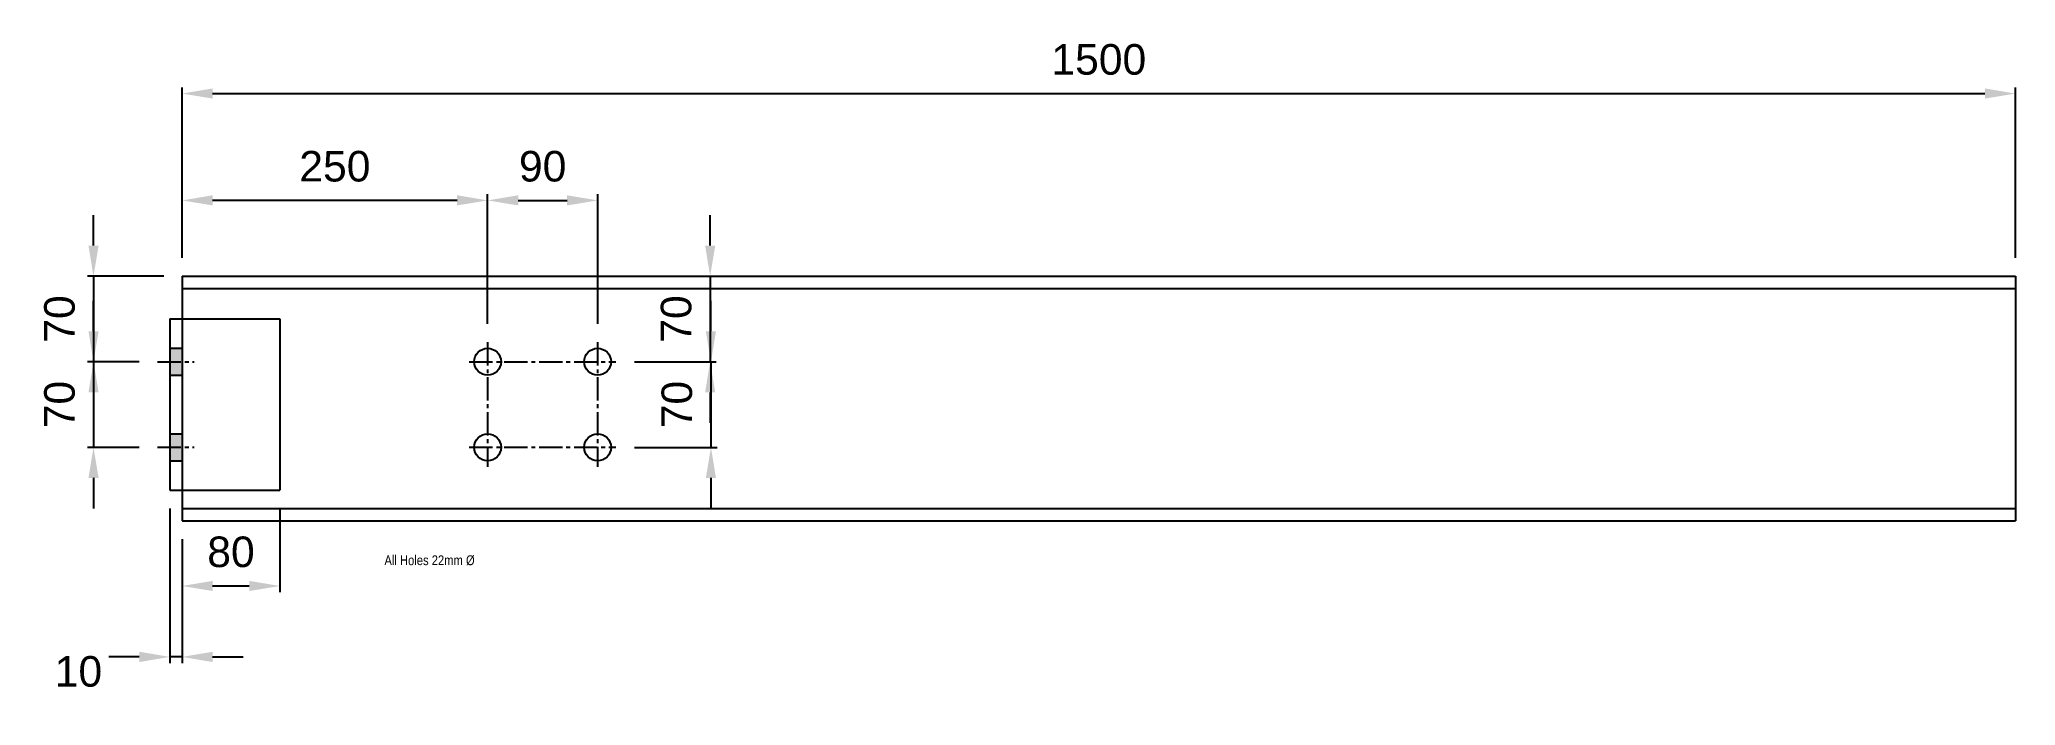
# Model space of a CAD drawing. Header units: millimetres. Extents: x 436 to 2052, y -19 to 526.
import ezdxf

# ---------------------------------------------------------------- set-up
doc = ezdxf.new("R2010")
doc.units = ezdxf.units.MM
doc.linetypes.add('CENTER2', pattern=[28.575, 19.05, -3.175, 3.175, -3.175])
doc.layers.add('Dimensions', color=7, linetype='Continuous')
doc.styles.add('Annotative', font='arial.ttf')
doc.styles.get("Standard").update_dxf_attribs({"font": 'ARIALN.TTF', "height": 8})
doc.dimstyles.new('ISO-25', dxfattribs={"dimtxt": 25, "dimasz": 25, "dimexe": 5, "dimexo": 15, "dimgap": 15, "dimtad": 1, "dimtoh": 1, "dimdec": 1, "dimdsep": 46, "dimtxsty": 'Annotative', "dimcen": 15, "dimclrd": 1, "dimclre": 1, "dimadec": 0, "dimazin": 0, "dimtfac": 1, "dimtdec": 1, "dimtmove": 0, "dimatfit": 3, "dimfxl": 1, "dimlwd": -1, "dimlwe": -1, "dimarcsym": 0})

# ---------------------------------------------------------------- blocks, each defined once
blk = doc.blocks.new('*D1')
at = {"layer": 'Defpoints', "color": 0, "transparency": 16777216}
for p in [(2052.4, 481.9), (552.4, 332.5), (2052.4, 332.5)]:
    blk.add_point(p, dxfattribs=at)
at = {"layer": 'Dimensions', "color": 1, "transparency": 16777216}
for p, q in [((552.4, 347.5), (552.4, 486.9)), ((2052.4, 347.5), (2052.4, 486.9)), ((577.4, 481.9), (2027.4, 481.9))]:
    blk.add_line(p, q, dxfattribs=at)
for points in [[(577.4, 486.1), (577.4, 477.8), (552.4, 481.9)], [(2027.4, 486.1), (2027.4, 477.8), (2052.4, 481.9)]]:
    blk.add_solid(points, dxfattribs=at)
at = {"layer": 'Dimensions', "color": 0, "transparency": 16777216, "insert": (1302.4, 509.7), "char_height": 25, "attachment_point": 5, "style": 'Annotative'}
blk.add_mtext('1500', dxfattribs=at)
blk = doc.blocks.new('*D2')
at = {"layer": 'Defpoints', "color": 0, "transparency": 16777216}
for p in [(552.4, 332.5), (479.9, 262.5), (532.4, 262.5)]:
    blk.add_point(p, dxfattribs=at)
at = {"layer": 'Dimensions', "color": 1, "transparency": 16777216}
for p, q in [((479.9, 357.5), (479.9, 382.5)), ((537.4, 332.5), (474.9, 332.5)), ((479.9, 332.5), (479.9, 262.5)), ((517.4, 262.5), (474.9, 262.5)), ((479.9, 237.5), (479.9, 212.5))]:
    blk.add_line(p, q, dxfattribs=at)
for points in [[(475.8, 357.5), (484.1, 357.5), (479.9, 332.5)], [(475.8, 237.5), (484.1, 237.5), (479.9, 262.5)]]:
    blk.add_solid(points, dxfattribs=at)
at = {"layer": 'Dimensions', "color": 0, "transparency": 16777216, "insert": (452.2, 297.5), "char_height": 25, "attachment_point": 5, "rotation": 90, "style": 'Annotative'}
blk.add_mtext('70', dxfattribs=at)
blk = doc.blocks.new('*D3')
at = {"layer": 'Defpoints', "color": 0, "transparency": 16777216}
for p in [(532.4, 262.5), (479.9, 192.5), (532.4, 192.5)]:
    blk.add_point(p, dxfattribs=at)
at = {"layer": 'Dimensions', "color": 1, "transparency": 16777216}
for p, q in [((479.9, 287.5), (479.9, 312.5)), ((517.4, 262.5), (474.9, 262.5)), ((479.9, 262.5), (479.9, 192.5)), ((517.4, 192.5), (474.9, 192.5)), ((479.9, 167.5), (479.9, 142.5))]:
    blk.add_line(p, q, dxfattribs=at)
for points in [[(475.8, 287.5), (484.1, 287.5), (479.9, 262.5)], [(475.8, 167.5), (484.1, 167.5), (479.9, 192.5)]]:
    blk.add_solid(points, dxfattribs=at)
at = {"layer": 'Dimensions', "color": 0, "transparency": 16777216, "insert": (452.2, 227.5), "char_height": 25, "attachment_point": 5, "rotation": 90, "style": 'Annotative'}
blk.add_mtext('70', dxfattribs=at)
blk = doc.blocks.new('*D4')
at = {"layer": 'Defpoints', "color": 0, "transparency": 16777216}
for p in [(632.4, 157.5), (552.4, 132.5), (552.4, 79.1)]:
    blk.add_point(p, dxfattribs=at)
at = {"layer": 'Dimensions', "color": 1, "transparency": 16777216}
for p, q in [((632.4, 142.5), (632.4, 74.1)), ((552.4, 117.5), (552.4, 74.1)), ((607.4, 79.1), (577.4, 79.1))]:
    blk.add_line(p, q, dxfattribs=at)
for points in [[(577.4, 83.3), (577.4, 75), (552.4, 79.1)], [(607.4, 83.3), (607.4, 75), (632.4, 79.1)]]:
    blk.add_solid(points, dxfattribs=at)
at = {"layer": 'Dimensions', "color": 0, "transparency": 16777216, "insert": (592.4, 106.9), "char_height": 25, "attachment_point": 5, "style": 'Annotative'}
blk.add_mtext('80', dxfattribs=at)
blk = doc.blocks.new('*D5')
at = {"layer": 'Defpoints', "color": 0, "transparency": 16777216}
for p in [(542.4, 157.5), (552.4, 132.5), (542.4, 21.1)]:
    blk.add_point(p, dxfattribs=at)
at = {"layer": 'Dimensions', "color": 1, "transparency": 16777216}
for p, q in [((542.4, 142.5), (542.4, 16.1)), ((552.4, 117.5), (552.4, 16.1)), ((517.4, 21.1), (492.4, 21.1)), ((552.4, 21.1), (542.4, 21.1)), ((577.4, 21.1), (602.4, 21.1))]:
    blk.add_line(p, q, dxfattribs=at)
for points in [[(517.4, 25.3), (517.4, 16.9), (542.4, 21.1)], [(577.4, 25.3), (577.4, 16.9), (552.4, 21.1)]]:
    blk.add_solid(points, dxfattribs=at)
at = {"layer": 'Dimensions', "color": 0, "transparency": 16777216, "insert": (467.6, 9.1), "char_height": 25, "attachment_point": 5, "style": 'Annotative'}
blk.add_mtext('10', dxfattribs=at)
blk = doc.blocks.new('*D6')
at = {"layer": 'Defpoints', "color": 0, "transparency": 16777216}
for p in [(892.4, 394.5), (802.4, 278.5), (892.4, 278.5)]:
    blk.add_point(p, dxfattribs=at)
at = {"layer": 'Dimensions', "color": 1, "transparency": 16777216}
for p, q in [((802.4, 293.5), (802.4, 399.5)), ((827.4, 394.5), (867.4, 394.5)), ((892.4, 293.5), (892.4, 399.5))]:
    blk.add_line(p, q, dxfattribs=at)
for points in [[(827.4, 398.7), (827.4, 390.4), (802.4, 394.5)], [(867.4, 398.7), (867.4, 390.4), (892.4, 394.5)]]:
    blk.add_solid(points, dxfattribs=at)
at = {"layer": 'Dimensions', "color": 0, "transparency": 16777216, "insert": (847.4, 422.3), "char_height": 25, "attachment_point": 5, "style": 'Annotative'}
blk.add_mtext('90', dxfattribs=at)
blk = doc.blocks.new('*D7')
at = {"layer": 'Defpoints', "color": 0, "transparency": 16777216}
for p in [(855.3, 332.5), (907.4, 262.5), (984.4, 262.5)]:
    blk.add_point(p, dxfattribs=at)
at = {"layer": 'Dimensions', "color": 1, "transparency": 16777216}
for p, q in [((984.4, 357.5), (984.4, 382.5)), ((984.4, 332.5), (984.4, 262.5)), ((922.4, 262.5), (989.4, 262.5)), ((984.4, 237.5), (984.4, 212.5))]:
    blk.add_line(p, q, dxfattribs=at)
for points in [[(980.3, 357.5), (988.6, 357.5), (984.4, 332.5)], [(980.3, 237.5), (988.6, 237.5), (984.4, 262.5)]]:
    blk.add_solid(points, dxfattribs=at)
at = {"layer": 'Dimensions', "color": 0, "transparency": 16777216, "insert": (956.7, 297.5), "char_height": 25, "attachment_point": 5, "rotation": 90, "style": 'Annotative'}
blk.add_mtext('70', dxfattribs=at)
blk = doc.blocks.new('*D8')
at = {"layer": 'Defpoints', "color": 0, "transparency": 16777216}
for p in [(907.4, 262.5), (907.4, 192.5), (985.1, 192.5)]:
    blk.add_point(p, dxfattribs=at)
at = {"layer": 'Dimensions', "color": 1, "transparency": 16777216}
for p, q in [((985.1, 287.5), (985.1, 312.5)), ((985.1, 262.5), (985.1, 192.5)), ((922.4, 192.5), (990.1, 192.5)), ((985.1, 167.5), (985.1, 142.5))]:
    blk.add_line(p, q, dxfattribs=at)
for points in [[(980.9, 287.5), (989.2, 287.5), (985.1, 262.5)], [(980.9, 167.5), (989.2, 167.5), (985.1, 192.5)]]:
    blk.add_solid(points, dxfattribs=at)
at = {"layer": 'Dimensions', "color": 0, "transparency": 16777216, "insert": (957.3, 227.5), "char_height": 25, "attachment_point": 5, "rotation": 90, "style": 'Annotative'}
blk.add_mtext('70', dxfattribs=at)
blk = doc.blocks.new('*D9')
at = {"layer": 'Defpoints', "color": 0, "transparency": 16777216}
for p in [(552.4, 394.5), (552.4, 332.5), (802.4, 278.5)]:
    blk.add_point(p, dxfattribs=at)
at = {"layer": 'Dimensions', "color": 1, "transparency": 16777216}
for p, q in [((552.4, 347.5), (552.4, 399.5)), ((777.4, 394.5), (577.4, 394.5))]:
    blk.add_line(p, q, dxfattribs=at)
for points in [[(577.4, 398.7), (577.4, 390.4), (552.4, 394.5)], [(777.4, 398.7), (777.4, 390.4), (802.4, 394.5)]]:
    blk.add_solid(points, dxfattribs=at)
at = {"layer": 'Dimensions', "color": 0, "transparency": 16777216, "insert": (677.4, 422.3), "char_height": 25, "attachment_point": 5, "style": 'Annotative'}
blk.add_mtext('250', dxfattribs=at)

msp = doc.modelspace()

# ---------------------------------------------------------------- linework, layer by layer
at = {"layer": 'Dimensions', "lineweight": 25}
for p, q in [((552.38, 332.54), (2052.38, 332.54)), ((552.38, 332.54), (552.38, 132.54)), ((552.38, 322.54), (2052.38, 322.54)), ((542.38, 297.54), (632.38, 297.54)), ((542.38, 297.54), (542.38, 157.54)), ((632.38, 297.54), (632.38, 157.54)), ((542.38, 273.54), (552.38, 273.54)), ((542.38, 251.54), (552.38, 251.54)), ((542.38, 203.54), (552.38, 203.54)), ((542.38, 181.54), (552.38, 181.54)), ((542.38, 157.54), (632.38, 157.54)), ((552.38, 142.54), (2052.38, 142.54)), ((552.38, 132.54), (2052.38, 132.54))]:
    msp.add_line(p, q, dxfattribs=at)
at = {"layer": 'Dimensions'}
msp.add_line((2052.38, 332.54), (2052.38, 132.54), dxfattribs=at)
at = {"layer": 'Dimensions', "linetype": 'CENTER2'}
for p, q in [((802.35, 278.54), (802.35, 176.54)), ((892.35, 278.54), (892.35, 176.54))]:
    msp.add_line(p, q, dxfattribs=at)
at = {"layer": 'Dimensions', "linetype": 'CENTER2', "lineweight": 25}
for p, q in [((532.38, 262.54), (562.38, 262.54)), ((787.35, 262.54), (907.35, 262.54)), ((532.38, 192.54), (562.38, 192.54)), ((787.35, 192.54), (907.35, 192.54))]:
    msp.add_line(p, q, dxfattribs=at)
at = {"layer": 'Dimensions'}
for centre in [(802.35, 262.54), (892.35, 262.54), (802.35, 192.54), (892.35, 192.54)]:
    msp.add_circle(centre, 11, dxfattribs=at)
at = {"layer": 'Dimensions', "lineweight": 25}
for points in [[(542.38, 251.54), (552.38, 251.54), (542.38, 273.54), (552.38, 273.54)], [(542.38, 181.54), (552.38, 181.54), (542.38, 203.54), (552.38, 203.54)]]:
    msp.add_solid(points, dxfattribs=at)

# ---------------------------------------------------------------- texts
at = {"layer": 'Dimensions'}
msp.add_text('All Holes 22mm %%C', height=8, dxfattribs=at).set_placement((717.94, 96.18))

# ---------------------------------------------------------------- dimensions: what is measured, and where the dimension line sits
for base, p1, p2, picture, middle in [((2052.38, 481.94), (552.38, 332.54), (2052.38, 332.54), '*D1', (1302.38, 481.94)), ((552.38, 79.12), (632.38, 157.54), (552.38, 132.54), '*D4', (592.38, 79.12))]:
    dim = msp.add_linear_dim(base=base, p1=p1, p2=p2, dimstyle='ISO-25', dxfattribs=at)
    dim.commit()
    dim.dimension.update_dxf_attribs({"geometry": picture, "text_midpoint": middle, "dimtype": 160})
dim = msp.add_linear_dim(base=(552.38, 394.54), p1=(802.35, 278.54), p2=(552.38, 332.54), dimstyle='ISO-25', override={"dimse1": 1, "dimtmove": 1}, dxfattribs=at)
dim.commit()
dim.dimension.update_dxf_attribs({"geometry": '*D9', "text_midpoint": (677.36, 422.31)})
dim = msp.add_linear_dim(base=(892.35, 394.54), p1=(802.35, 278.54), p2=(892.35, 278.54), dimstyle='ISO-25', dxfattribs=at)
dim.commit()
dim.dimension.update_dxf_attribs({"geometry": '*D6', "text_midpoint": (847.35, 422.31)})
dim = msp.add_linear_dim(base=(479.92, 262.54), p1=(552.38, 332.54), p2=(532.38, 262.54), angle=90, dimstyle='ISO-25', dxfattribs=at)
dim.commit()
dim.dimension.update_dxf_attribs({"geometry": '*D2', "text_midpoint": (452.16, 297.54)})
for base, p1, p2, override, picture, middle in [((984.45, 262.54), (855.33, 332.54), (907.35, 262.54), {"dimse1": 1}, '*D7', (956.68, 297.54)), ((479.92, 192.54), (532.38, 262.54), (532.38, 192.54), {"dimtmove": 1}, '*D3', (452.16, 227.54)), ((985.07, 192.54), (907.35, 262.54), (907.35, 192.54), {"dimse1": 1, "dimtmove": 1}, '*D8', (957.3, 227.54))]:
    dim = msp.add_linear_dim(base=base, p1=p1, p2=p2, angle=90, dimstyle='ISO-25', override=override, dxfattribs=at)
    dim.commit()
    dim.dimension.update_dxf_attribs({"geometry": picture, "text_midpoint": middle})
dim = msp.add_linear_dim(base=(542.38, 21.1), p1=(552.38, 132.54), p2=(542.38, 157.54), dimstyle='ISO-25', override={"dimtmove": 1}, dxfattribs=at)
dim.commit()
dim.dimension.update_dxf_attribs({"geometry": '*D5', "text_midpoint": (467.61, -18.62), "dimtype": 160})

doc.saveas('drawing.dxf')
